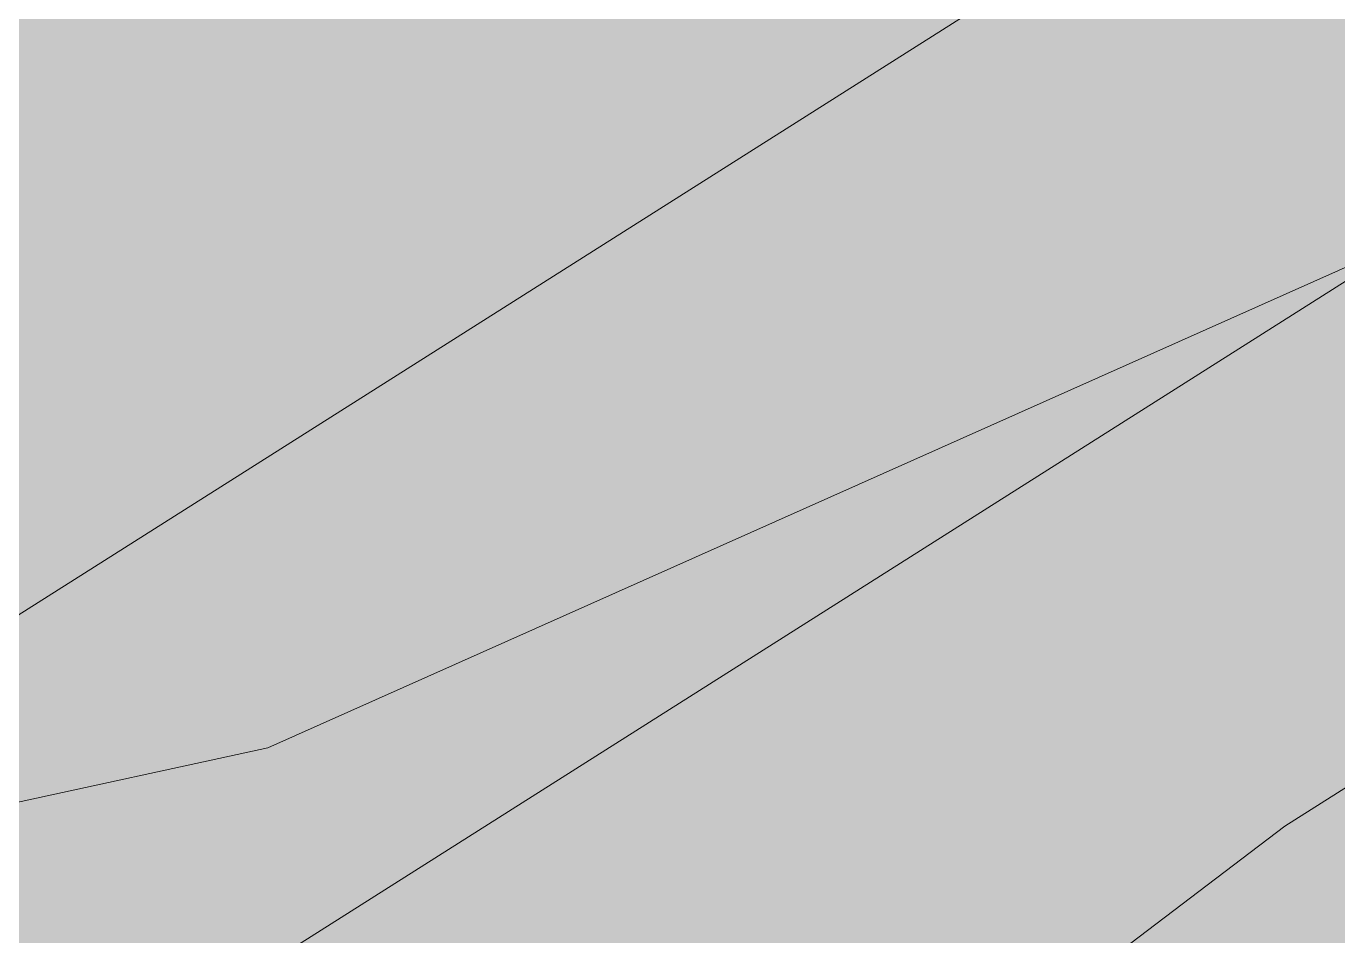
# Model space of a CAD drawing. Header units: inches. Extents: x 218980 to 233865, y 587194 to 599270.
# Drawn here: x 219097.69 to 219105.77, y 587527.33 to 587532.94 of the extents above; entities that cross this region are included whole.
import ezdxf

# ---------------------------------------------------------------- set-up
doc = ezdxf.new("R2010")
doc.units = ezdxf.units.IN
doc.header["$MEASUREMENT"] = 0
doc.linetypes.add('01', pattern=[0])
for name, color, linetype, lineweight in [('Forest and Steep Slope', 66, '01', 0), ('Major Contour', 250, 'Continuous', 0), ('Minor Contour', 250, 'Continuous', 0)]:
    doc.layers.add(name, color=color, linetype=linetype, lineweight=lineweight)
doc.layers.add('Open Space Within Settlement Passive', color=7, linetype='01', lineweight=0, true_color=0xcbe279)

msp = doc.modelspace()

# ---------------------------------------------------------------- hatches: boundary and pattern name
at = {"layer": 'Forest and Steep Slope'}
h = msp.add_hatch(color=256, dxfattribs=at)
h.dxf.hatch_style = 1
edge = h.paths.add_edge_path()
edge.add_line((219286.1937, 587701.6473), (219301.8407, 587711.1761))
edge.add_line((219301.8407, 587711.1761), (219319.5962, 587720.066))
edge.add_line((219319.5962, 587720.066), (219337.2335, 587727.1168))
edge.add_line((219337.2335, 587727.1168), (219354.251, 587732.6863))
edge.add_line((219354.251, 587732.6863), (219371.3739, 587738.2493))
edge.add_line((219371.3739, 587738.2493), (219382.1363, 587741.7459))
edge.add_line((219382.1363, 587741.7459), (219366.6213, 587744.7922))
edge.add_line((219366.6213, 587744.7922), (219353.3431, 587745.427))
edge.add_line((219353.3431, 587745.427), (219287.3583, 587726.8959))
edge.add_line((219287.3583, 587726.8959), (219262.6075, 587721.8318))
edge.add_line((219262.6075, 587721.8318), (219250.0105, 587716.562))
edge.add_line((219250.0105, 587716.562), (219243.1638, 587716.3432))
edge.add_line((219243.1638, 587716.3432), (219235.8318, 587714.1833))
edge.add_line((219235.8318, 587714.1833), (219229.4236, 587705.3412))
edge.add_line((219229.4236, 587705.3412), (219227.4804, 587702.3108))
edge.add_line((219227.4804, 587702.3108), (219212.7743, 587645.1501))
edge.add_line((219212.7743, 587645.1501), (219183.1891, 587628.626))
edge.add_line((219183.1891, 587628.626), (219180.0987, 587615.2057))
edge.add_line((219180.0987, 587615.2057), (219179.4799, 587586.322))
edge.add_line((219179.4799, 587586.322), (219133.3656, 587559.1699))
edge.add_line((219133.3656, 587559.1699), (219091.3967, 587544.2837))
edge.add_line((219091.3967, 587544.2837), (219048.906, 587533.2001))
edge.add_line((219048.906, 587533.2001), (219016.8529, 587502.1863))
edge.add_line((219016.8529, 587502.1863), (219012.0062, 587498.1507))
edge.add_line((219012.0062, 587498.1507), (218982.9416, 587477.1496))
edge.add_line((218982.9416, 587477.1496), (218980.2173, 587473.0758))
edge.add_line((218980.2173, 587473.0758), (218991.2851, 587443.136))
edge.add_line((218991.2851, 587443.136), (218998.3545, 587452.9469))
edge.add_line((218998.3545, 587452.9469), (218991.0526, 587458.2083))
edge.add_line((218991.0526, 587458.2083), (219001.4243, 587472.6023))
edge.add_line((219001.4243, 587472.6023), (219004.198, 587476.4516))
edge.add_arc((219057.745, 587437.8677), 66, 131.644332, 144.224899, ccw=False)
edge.add_arc((219057.745, 587437.8677), 66, 112.895082, 131.644332, ccw=False)
edge.add_arc((219057.745, 587437.8677), 66, 104.754737, 112.895082, ccw=False)
edge.add_line((219040.936, 587501.6913), (219047.6712, 587503.4651))
edge.add_line((219047.6712, 587503.4651), (219056.9203, 587514.4055))
edge.add_line((219056.9203, 587514.4055), (219078.9299, 587524.0895))
edge.add_line((219078.9299, 587524.0895), (219099.1786, 587528.4912))
edge.add_line((219099.1786, 587528.4912), (219129.7719, 587542.1368))
edge.add_line((219129.7719, 587542.1368), (219153.5422, 587545.4381))
edge.add_line((219153.5422, 587545.4381), (219180.834, 587544.7779))
edge.add_line((219180.834, 587544.7779), (219186.9464, 587553.8407))
edge.add_line((219186.9464, 587553.8407), (219186.724, 587565.1847))
edge.add_line((219186.724, 587565.1847), (219190.283, 587578.308))
edge.add_line((219190.283, 587578.308), (219198.958, 587589.6519))
edge.add_line((219198.958, 587589.6519), (219209.19, 587602.108))
edge.add_line((219209.19, 587602.108), (219218.5323, 587613.6743))
edge.add_line((219218.5323, 587613.6743), (219224.3156, 587618.3453))
edge.add_line((219224.3156, 587618.3453), (219228.7643, 587620.1248))
edge.add_line((219228.7643, 587620.1248), (219230.097, 587620.0715))
edge.add_line((219230.097, 587620.0715), (219227.0779, 587623.3593))
edge.add_line((219227.0779, 587623.3593), (219222.5692, 587627.095))
edge.add_line((219222.5692, 587627.095), (219220.0494, 587633.0342))
edge.add_line((219220.0494, 587633.0342), (219223.503, 587638.8506))
edge.add_line((219223.503, 587638.8506), (219238.4761, 587646.3189))
edge.add_line((219238.4761, 587646.3189), (219230.5072, 587655.2906))
edge.add_line((219230.5072, 587655.2906), (219243.7924, 587667.0334))
edge.add_line((219243.7924, 587667.0334), (219257.0774, 587678.776))
edge.add_line((219257.0774, 587678.776), (219270.3399, 587690.4186))
edge.add_line((219270.3399, 587690.4186), (219286.1937, 587701.6473))
at = {"layer": 'Open Space Within Settlement Passive'}
h = msp.add_hatch(color=256, dxfattribs=at)
h.dxf.hatch_style = 1
edge = h.paths.add_edge_path()
edge.add_line((219307.3307, 587513.0733), (219287.7149, 587511.0638))
edge.add_line((219287.7149, 587511.0638), (219271.1555, 587517.4055))
edge.add_line((219271.1555, 587517.4055), (219253.1868, 587521.281))
edge.add_line((219253.1868, 587521.281), (219229.9332, 587521.281))
edge.add_line((219229.9332, 587521.281), (219211.6122, 587526.9181))
edge.add_line((219211.6122, 587526.9181), (219190.4726, 587539.6015))
edge.add_line((219190.4726, 587539.6015), (219183.5221, 587543.3343))
edge.add_line((219183.5221, 587543.3343), (219177.922, 587525.82))
edge.add_line((219177.922, 587525.82), (219203.553, 587519.089))
edge.add_line((219203.553, 587519.089), (219218.1001, 587514.2459))
edge.add_arc((219179.987, 587399.3856), 121.0186, 64.613214, 71.643067, ccw=False)
edge.add_arc((219179.9944, 587399.4026), 121, 57.585242, 64.612912, ccw=False)
edge.add_arc((219179.9944, 587399.4026), 121, 49.473723, 57.585242, ccw=False)
edge.add_line((219258.6198, 587491.3757), (219267.2141, 587485.0739))
edge.add_arc((219305.3288, 587448.0589), 53.1304, 112.95523, 135.83856, ccw=False)
edge.add_arc((219304.2009, 587450.1032), 50.8087, 77.46921, 112.68315, ccw=False)
edge.add_line((219315.2245, 587499.7016), (219314.489, 587505.7557))
edge.add_line((219314.489, 587505.7557), (219307.3307, 587513.0733))
edge = h.paths.add_edge_path()
edge.add_line((219180.834, 587544.7779), (219153.5422, 587545.4381))
edge.add_line((219153.5422, 587545.4381), (219129.7719, 587542.1368))
edge.add_line((219129.7719, 587542.1368), (219099.1786, 587528.4912))
edge.add_line((219099.1786, 587528.4912), (219078.9299, 587524.0895))
edge.add_line((219078.9299, 587524.0895), (219056.9203, 587514.4055))
edge.add_line((219056.9203, 587514.4055), (219047.6712, 587503.4651))
edge.add_line((219047.6712, 587503.4651), (219050.2829, 587504.153))
edge.add_line((219050.2829, 587504.153), (219064.37, 587507.863))
edge.add_arc((219044.2501, 587584.258), 79, 284.754737, 287.048311)
edge.add_arc((219044.2501, 587584.258), 79, 287.048311, 292.497882)
edge.add_line((219074.4794, 587511.2704), (219083.3003, 587514.9237))
edge.add_line((219083.3003, 587514.9237), (219098.0988, 587521.0528))
edge.add_arc((219144.3993, 587409.2617), 121, 90.665344, 112.497882, ccw=False)
edge.add_line((219142.9943, 587530.2535), (219143.9383, 587530.2645))
edge.add_arc((219145.3434, 587409.2727), 121, 75.805263, 90.665344, ccw=False)
edge.add_line((219175.0148, 587526.5783), (219180.834, 587544.7779))
edge = h.paths.add_edge_path()
edge.add_arc((219343.8249, 587559.6312), 66.0013, 246.304824, 249.498926)
edge.add_line((219320.7096, 587497.8101), (219317.3009, 587499.1941))
edge = h.paths.add_edge_path()
edge.add_line((219323.9436, 587496.6955), (219320.7096, 587497.8101))
edge.add_arc((219343.8249, 587559.6312), 66.0013, 249.498926, 252.468752)
edge = h.paths.add_edge_path()
edge.add_arc((219343.8249, 587559.6312), 66.0013, 252.468752, 255.26633)
edge.add_line((219327.039, 587495.8001), (219323.9436, 587496.6955))
edge = h.paths.add_edge_path()
edge.add_line((219329.2617, 587495.2566), (219327.039, 587495.8001))
edge.add_arc((219343.8249, 587559.6312), 66.0013, 255.26633, 257.252773)
edge = h.paths.add_edge_path()
edge.add_arc((219343.8249, 587559.6312), 66.0013, 257.252773, 259.848471)
edge.add_line((219332.192, 587494.6632), (219329.2617, 587495.2566))
edge = h.paths.add_edge_path()
edge.add_line((219334.3678, 587494.311), (219332.192, 587494.6632))
edge.add_arc((219343.8249, 587559.6312), 66.0013, 259.848471, 261.761965)
h.paths.add_polyline_path([(219317.025, 587501.4646), (219321.4121, 587499.6834), (219324.5476, 587498.6027), (219327.5546, 587497.733), (219329.6979, 587497.2089), (219332.5504, 587496.6312), (219335.4781, 587496.1573), (219343.3825, 587509.3022), (219333.5174, 587514.9393), (219322.5952, 587515.9962), (219309.6872, 587513.5245), (219316.3927, 587506.6698)])

# ---------------------------------------------------------------- linework, layer by layer
at = {"layer": 'Forest and Steep Slope'}
msp.add_lwpolyline([(219133.3656, 587559.1699), (219091.3967, 587544.2837), (219048.906, 587533.2001), (219016.8529, 587502.1863), (219012.0062, 587498.1507), (218982.9416, 587477.1496), (218980.2173, 587473.0758), (218991.2851, 587443.136), (218998.3545, 587452.9469), (218991.0526, 587458.2083), (219001.4243, 587472.6023), (219004.198, 587476.4516, -0.054948), (219013.8877, 587487.1884, -0.081992), (219032.0681, 587498.6681, -0.035534), (219040.936, 587501.6913), (219047.6712, 587503.4651), (219056.9203, 587514.4055), (219078.9299, 587524.0895), (219099.1786, 587528.4912), (219129.7719, 587542.1368)], format="xyb", dxfattribs=at)
at = {"layer": 'Major Contour', "elevation": 2815}
msp.add_lwpolyline([(218982.8197, 587465.4514), (218985.954, 587468.751), (218987.751, 587470.504), (218990.463, 587474.441), (218992.1599, 587476.6569), (218995.068, 587478.49), (219007.09, 587483.678), (219013.1321, 587491.3159), (219016.077, 587494.148), (219023.384, 587498.997), (219028.823, 587502.006), (219040.471, 587505.756), (219048.44, 587510.379), (219053.2, 587510.448), (219053.331, 587510.421), (219058.514, 587509.327), (219071.1, 587508.118), (219074.4016, 587509.8088), (219076.7591, 587513.7822), (219078.9691, 587518.9329), (219083.7893, 587524.2233), (219086.432, 587525.898), (219094.435, 587527.279), (219106.453, 587534.893)], dxfattribs=at)
at = {"layer": 'Minor Contour'}
for points in [[(219029.689, 587500.2), (219046.221, 587505.522), (219050.7312, 587506.4769), (219055.9887, 587505.5149), (219061.4869, 587504.7132), (219068.43, 587503.9516), (219073.143, 587504.478), (219079.1417, 587510.1308), (219082.0724, 587516.2007), (219083.9223, 587517.6261), (219085.8779, 587519.5266), (219087.798, 587520.303), (219089.2078, 587520.5824), (219090.4763, 587521.3215), (219091.873, 587522.532), (219107.554, 587532.467)], [(219075.186, 587500.837), (219079.5967, 587504.659), (219083.1577, 587508.2157), (219086.6179, 587512.9804), (219088.785, 587515.0393), (219091.9282, 587516.7124), (219095.243, 587520.257), (219105.447, 587528.008), (219108.655, 587530.04)]]:
    msp.add_lwpolyline(points, dxfattribs=at)
at = {"layer": 'Open Space Within Settlement Passive'}
msp.add_lwpolyline([(219180.834, 587544.7779), (219153.5422, 587545.4381), (219129.7719, 587542.1368), (219099.1786, 587528.4912), (219078.9299, 587524.0895), (219056.9203, 587514.4055), (219047.6712, 587503.4651), (219050.2829, 587504.153), (219064.37, 587507.863, 0.010008), (219067.4112, 587508.7294, 0.023783), (219074.4794, 587511.2704), (219083.3003, 587514.9237), (219098.0988, 587521.0528, -0.095552), (219142.9943, 587530.2535), (219143.9383, 587530.2645, -0.06493), (219175.0148, 587526.5783)], format="xyb", close=True, dxfattribs=at)

doc.saveas('drawing.dxf')
